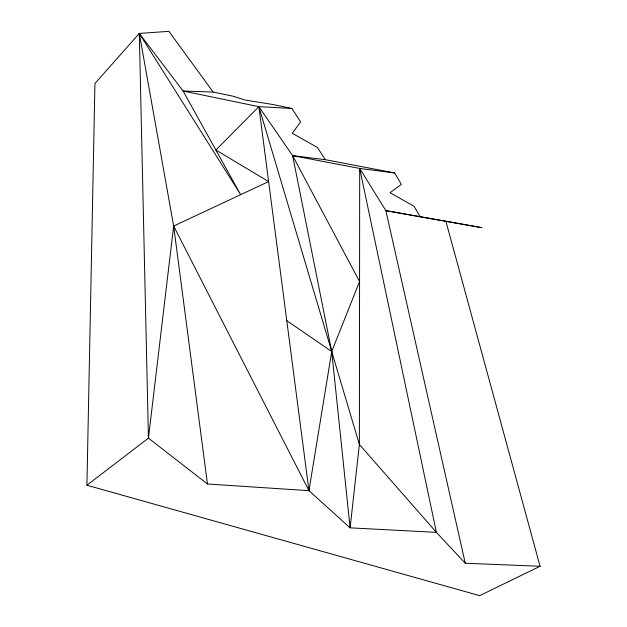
<?xml version="1.0" encoding="UTF-8"?>
<svg xmlns="http://www.w3.org/2000/svg" width="627" height="627" viewBox="0 0 627 627"><rect width="100%" height="100%" fill="white"/><g stroke="black" fill="none" stroke-linecap="round" stroke-linejoin="round"><path stroke-width="0.94" d="M445.883 221.229L481.936 227.687L420.168 216.793L414.055 206.275L390.057 192.716L401.319 184.369L394.689 172.966L359.694 168.428L359.381 444.457L350.101 527.84L436.408 532.362L465.273 563.242L540.074 566.283L445.883 221.229L385.856 210.641L359.694 168.428L292.621 155.629L258.857 106.661L183.1 91.009L139.304 33.427L94.936 83.509L86.926 485.227L479.671 595.65L540.074 566.283M394.689 172.966L325.366 159.673L317.356 147.431L292.268 133.292L300.623 121.85L291.876 108.471L272.62 104.458L244.891 100.014L233.26 96.252L213.149 92.059L168.922 31.35L139.304 33.427L173.655 226.057L148.442 438.148L86.926 485.227M292.621 155.629L331.722 351.512L350.101 527.84L308.954 490.667L331.722 351.512L359.561 281.531L292.621 155.629L325.366 159.673M359.694 168.428L436.408 532.362L359.381 444.457L258.857 106.661L308.954 490.667L207.474 484.005L173.655 226.057L268.63 181.564L215.876 150.041L258.857 106.661L291.876 108.471M213.149 92.059L183.1 91.009L240.658 194.668L139.304 33.427L148.442 438.148L207.474 484.005M420.168 216.793L385.856 210.641L465.273 563.242M286.774 320.656L331.722 351.512M173.655 226.057L308.954 490.667"/></g></svg>
